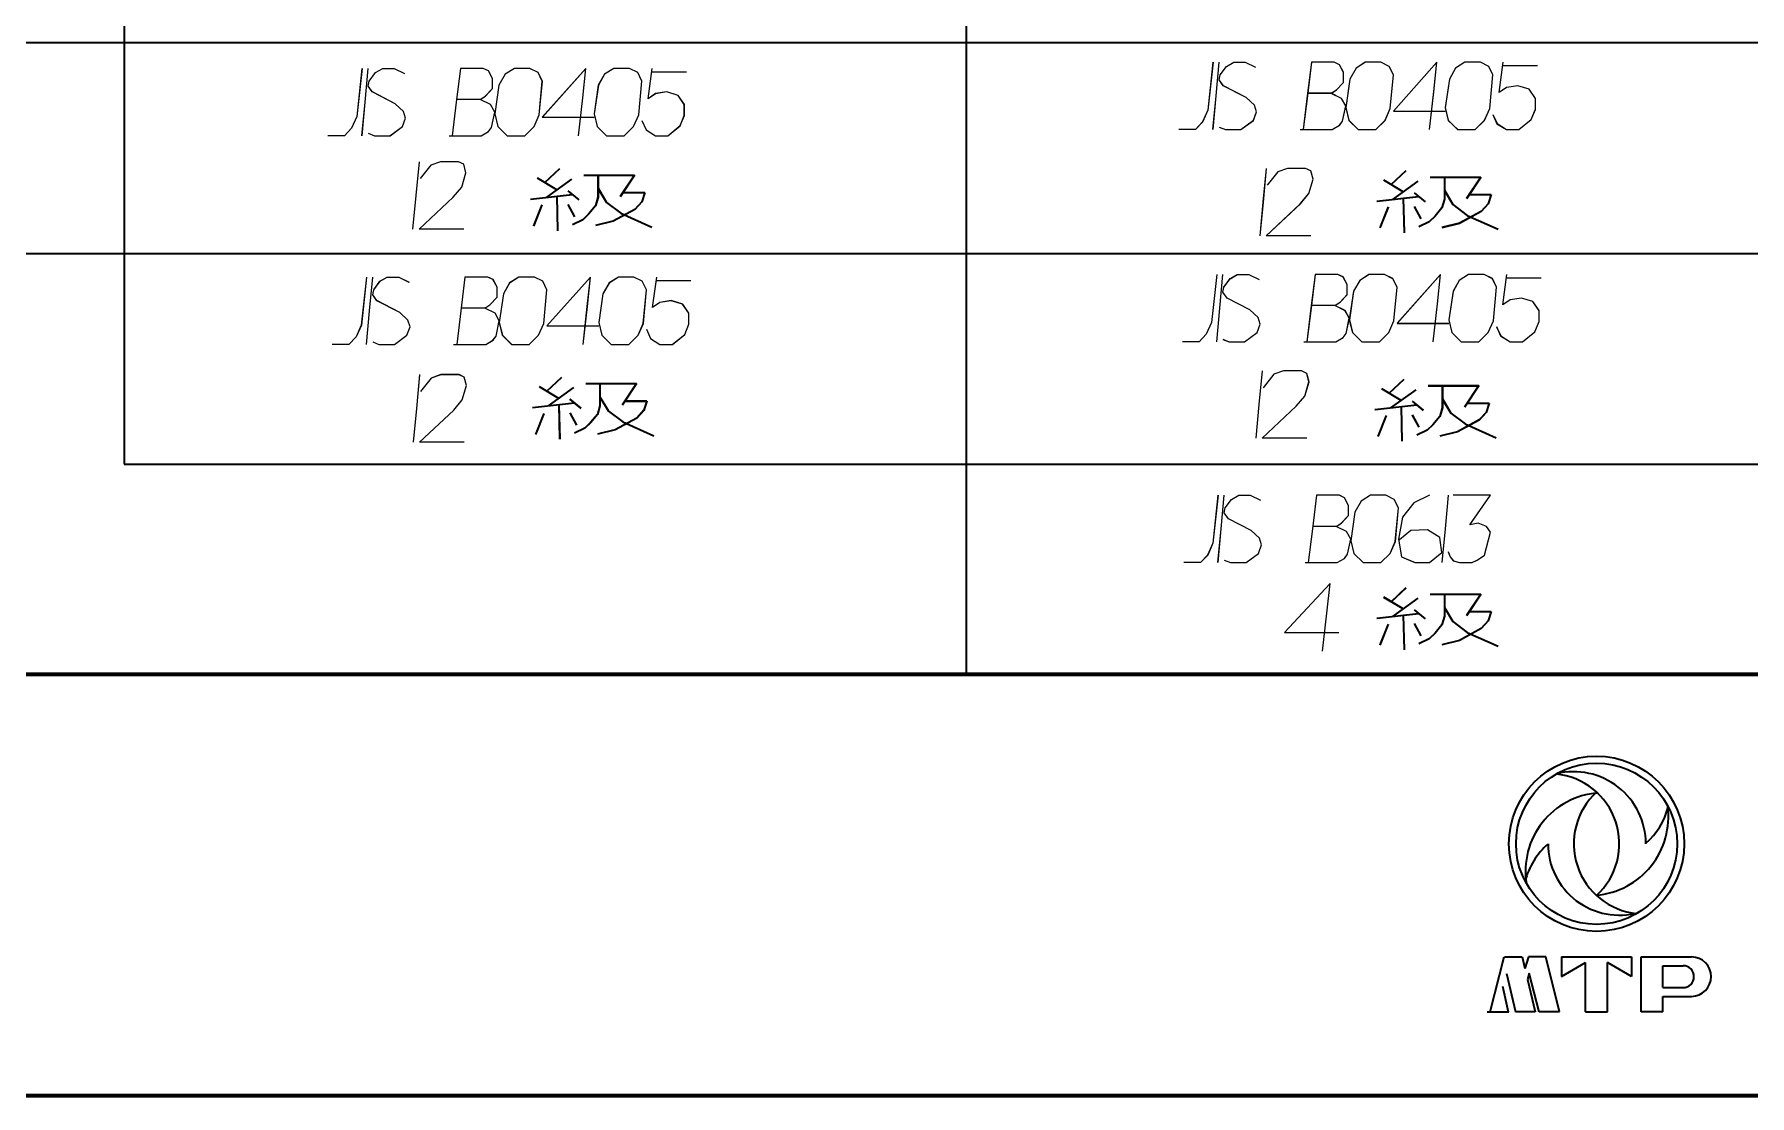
# Model space of a CAD drawing. Header units: millimetres. Extents: x 1333 to 104182, y -62616 to -5704.
# Drawn here: x 43384.73 to 43425.47, y -62590.83 to -62565.62 of the extents above; entities that cross this region are included whole.
import ezdxf

# ---------------------------------------------------------------- set-up
doc = ezdxf.new("R2010")
doc.units = ezdxf.units.MM
doc.header["$LTSCALE"] = 0.5
doc.layers.add('08', color=1, linetype='Continuous')
doc.layers.add('11', color=3, linetype='Continuous')

# ---------------------------------------------------------------- blocks, each defined once
blk = doc.blocks.new('A$C32A078D3')
at = {"color": 1, "lineweight": 35, "ltscale": 0.033501}
for p, q in [((-157.555, 1.995), (-157.229, 3.294)), ((-155.911, 1.995), (-156.237, 3.294))]:
    blk.add_line(p, q, dxfattribs=at)
at = {"color": 1, "lineweight": 35, "ltscale": 0.010399}
blk.add_line((-157.215, 3.294), (-156.799, 3.294), dxfattribs=at)
at = {"color": 1, "lineweight": 35, "ltscale": 0.007084}
blk.add_line((-156.799, 3.294), (-156.733, 3.019), dxfattribs=at)
at = {"color": 1, "lineweight": 35, "ltscale": 0.007197}
blk.add_line((-156.65, 3.294), (-156.733, 3.019), dxfattribs=at)
at = {"color": 1, "lineweight": 35, "ltscale": 0.010326}
blk.add_line((-156.237, 3.294), (-156.65, 3.294), dxfattribs=at)
at = {"color": 1, "lineweight": 35, "ltscale": 0.041595}
blk.add_line((-155.863, 3.294), (-154.199, 3.294), dxfattribs=at)
at = {"color": 1, "lineweight": 35, "ltscale": 0.011698}
for p, q in [((-155.863, 3.294), (-155.863, 2.827)), ((-154.199, 3.294), (-154.199, 2.827))]:
    blk.add_line(p, q, dxfattribs=at)
at = {"color": 1, "lineweight": 35, "ltscale": 0.029897}
blk.add_line((-153.974, 3.294), (-152.778, 3.294), dxfattribs=at)
at = {"color": 1, "lineweight": 35, "ltscale": 0.032496}
blk.add_line((-153.974, 1.995), (-153.974, 3.294), dxfattribs=at)
at = {"color": 1, "lineweight": 35, "ltscale": 0.02333}
blk.add_line((-157.173, 2.902), (-156.955, 1.995), dxfattribs=at)
at = {"color": 1, "lineweight": 35, "ltscale": 0.003944}
blk.add_line((-156.629, 2.913), (-156.671, 2.761), dxfattribs=at)
at = {"color": 1, "lineweight": 35, "ltscale": 0.023684}
blk.add_line((-156.396, 1.995), (-156.629, 2.913), dxfattribs=at)
at = {"color": 1, "lineweight": 35, "ltscale": 0.016609}
for p, q in [((-155.863, 2.827), (-155.291, 3.165)), ((-154.199, 2.827), (-154.771, 3.165))]:
    blk.add_line(p, q, dxfattribs=at)
at = {"color": 1, "lineweight": 35, "ltscale": 0.029246}
for p, q in [((-155.291, 1.995), (-155.291, 3.165)), ((-154.771, 1.995), (-154.771, 3.165))]:
    blk.add_line(p, q, dxfattribs=at)
at = {"color": 1, "lineweight": 35, "ltscale": 0.011917}
for p, q in [((-153.454, 3.087), (-152.977, 3.087)), ((-153.454, 2.567), (-152.977, 2.567))]:
    blk.add_line(p, q, dxfattribs=at)
at = {"color": 1, "lineweight": 35, "ltscale": 0.012998}
blk.add_line((-153.454, 2.567), (-153.454, 3.087), dxfattribs=at)
at = {"color": 1, "lineweight": 35, "ltscale": 0.015572}
blk.add_line((-157.268, 2.602), (-157.128, 1.995), dxfattribs=at)
at = {"color": 1, "lineweight": 35, "ltscale": 0.019706}
blk.add_line((-156.671, 2.761), (-156.487, 1.995), dxfattribs=at)
at = {"color": 1, "lineweight": 35, "ltscale": 0.016898}
blk.add_line((-153.454, 2.359), (-152.778, 2.359), dxfattribs=at)
at = {"color": 1, "lineweight": 35, "ltscale": 0.009099}
blk.add_line((-153.454, 1.995), (-153.454, 2.359), dxfattribs=at)
at = {"color": 1, "lineweight": 35, "ltscale": 0.012999}
for p, q in [((-157.631, 1.995), (-157.111, 1.995)), ((-153.454, 1.995), (-153.974, 1.995))]:
    blk.add_line(p, q, dxfattribs=at)
at = {"color": 1, "lineweight": 35, "ltscale": 0.011699}
blk.add_line((-156.487, 1.995), (-156.955, 1.995), dxfattribs=at)
at = {"color": 1, "lineweight": 35, "ltscale": 0.012134}
blk.add_line((-155.911, 1.995), (-156.396, 1.995), dxfattribs=at)
at = {"color": 1, "lineweight": 35, "ltscale": 0.012997}
blk.add_line((-155.291, 1.995), (-154.771, 1.995), dxfattribs=at)
at = {"color": 1, "lineweight": 35}
for radius in [2.08, 1.913]:
    blk.add_circle((-155.031, 5.982), radius, dxfattribs=at)
for centre, radius, start, end in [((-156.154, 5.982), 1.664, 312.4542, 84.3408), ((-155.572, 5.982), 1.711, 0, 103.7818), ((-154.865, 5.338), 1.854, 94.3618, 189.3685), ((-153.908, 5.982), 1.664, 132.4542, 264.3408), ((-155.198, 6.627), 1.874, 274.9268, 7.678), ((-155.031, 7.313), 1.763, 311.5828, 344.9375), ((-155.031, 4.651), 1.755, 131.0518, 165.2314), ((-154.491, 5.982), 1.693, 180, 285.8775), ((-152.778, 2.827), 0.468, 270, 90), ((-152.977, 2.827), 0.26, 270, 90)]:
    blk.add_arc(centre, radius, start, end, dxfattribs=at)
blk = doc.blocks.new('999')
at = {"color": 7, "lineweight": 35}
for p, q in [((75354.98, -11823.12), (75354.98, -11883.12)), ((75414.98, -11823.12), (75414.98, -11898.12)), ((75474.98, -11868.12), (75294.98, -11868.12)), ((75294.98, -11883.12), (75354.98, -11883.12)), ((75354.98, -11883.12), (75474.98, -11883.12)), ((75354.98, -11898.12), (75414.98, -11898.12)), ((75414.98, -11898.12), (75474.98, -11898.12)), ((75894.98, -11913.12), (75114.98, -11913.12))]:
    blk.add_line(p, q, dxfattribs=at)
at = {"color": 7, "lineweight": 35, "ltscale": 0.012234}
for p, q in [((75386, -11877.09), (75384.93, -11878.09)), ((75386.14, -11891.95), (75385.07, -11892.95)), ((75446.16, -11892.09), (75445.09, -11893.09))]:
    blk.add_line(p, q, dxfattribs=at)
at = {"color": 7, "lineweight": 35, "ltscale": 0.013339}
blk.add_line((75384.41, -11877.73), (75385.78, -11878.56), dxfattribs=at)
at = {"color": 7, "lineweight": 35, "ltscale": 0.018506}
blk.add_line((75386.85, -11877.82), (75385.05, -11879.12), dxfattribs=at)
at = {"color": 7, "lineweight": 35, "ltscale": 0.030115}
for p, q in [((75387.72, -11877.53), (75391.34, -11877.53)), ((75448.03, -11877.68), (75451.64, -11877.68)), ((75387.87, -11892.39), (75391.48, -11892.39)), ((75447.89, -11892.53), (75451.5, -11892.53)), ((75448.03, -11907.39), (75451.64, -11907.39))]:
    blk.add_line(p, q, dxfattribs=at)
at = {"color": 7, "lineweight": 35, "ltscale": 0.013083}
for p, q in [((75388.74, -11877.53), (75388.74, -11879.1)), ((75449.04, -11877.68), (75449.04, -11879.25)), ((75388.88, -11892.39), (75388.88, -11893.96)), ((75448.9, -11892.53), (75448.9, -11894.1)), ((75449.04, -11907.39), (75449.04, -11908.96))]:
    blk.add_line(p, q, dxfattribs=at)
at = {"color": 7, "lineweight": 35, "ltscale": 0.015355}
blk.add_line((75391.34, -11877.53), (75390.32, -11879.07), dxfattribs=at)
at = {"color": 7, "lineweight": 35, "ltscale": 0.013328}
blk.add_line((75444.71, -11877.88), (75446.08, -11878.7), dxfattribs=at)
at = {"color": 7, "lineweight": 35, "ltscale": 0.012225}
for p, q in [((75446.3, -11877.23), (75445.23, -11878.23)), ((75446.3, -11906.95), (75445.23, -11907.95))]:
    blk.add_line(p, q, dxfattribs=at)
at = {"color": 7, "lineweight": 35, "ltscale": 0.018496}
blk.add_line((75447.15, -11877.96), (75445.35, -11879.26), dxfattribs=at)
at = {"color": 7, "lineweight": 35, "ltscale": 0.015362}
for p, q in [((75451.64, -11877.68), (75450.62, -11879.21)), ((75451.64, -11907.39), (75450.62, -11908.92))]:
    blk.add_line(p, q, dxfattribs=at)
at = {"color": 7, "lineweight": 35, "ltscale": 0.024936}
blk.add_line((75383.94, -11879.24), (75386.91, -11878.91), dxfattribs=at)
at = {"color": 7, "lineweight": 35, "ltscale": 0.020496}
for p, q in [((75385.8, -11879.03), (75385.86, -11881.49)), ((75385.94, -11893.89), (75386.01, -11896.35)), ((75445.96, -11894.03), (75446.02, -11896.49))]:
    blk.add_line(p, q, dxfattribs=at)
at = {"color": 7, "lineweight": 35, "ltscale": 0.008484}
for p, q in [((75386.58, -11878.65), (75387.37, -11879.29)), ((75446.88, -11878.79), (75447.67, -11879.43)), ((75386.72, -11893.5), (75387.51, -11894.15))]:
    blk.add_line(p, q, dxfattribs=at)
at = {"color": 7, "lineweight": 35, "ltscale": 0.00829}
blk.add_line((75386.59, -11879.62), (75387.06, -11880.5), dxfattribs=at)
at = {"color": 7, "lineweight": 35, "ltscale": 0.005376}
for p, q in [((75388.74, -11879.1), (75388.55, -11879.72)), ((75449.04, -11879.25), (75448.86, -11879.87)), ((75449.04, -11908.96), (75448.86, -11909.58))]:
    blk.add_line(p, q, dxfattribs=at)
at = {"color": 7, "lineweight": 35, "ltscale": 0.009831}
blk.add_line((75388.74, -11878.47), (75389.34, -11879.49), dxfattribs=at)
at = {"color": 7, "lineweight": 35, "ltscale": 0.010659}
for p, q in [((75389.34, -11879.49), (75390.36, -11880.25)), ((75449.65, -11879.63), (75450.67, -11880.4)), ((75389.49, -11894.34), (75390.51, -11895.11)), ((75449.5, -11894.49), (75450.53, -11895.25))]:
    blk.add_line(p, q, dxfattribs=at)
at = {"color": 7, "lineweight": 35, "ltscale": 0.013049}
for p, q in [((75390.51, -11878.77), (75392.08, -11878.77)), ((75450.82, -11878.91), (75452.38, -11878.91)), ((75390.66, -11893.63), (75392.22, -11893.63)), ((75450.67, -11893.77), (75452.24, -11893.77)), ((75450.82, -11908.63), (75452.38, -11908.63))]:
    blk.add_line(p, q, dxfattribs=at)
at = {"color": 7, "lineweight": 35, "ltscale": 0.006121}
for p, q in [((75391.86, -11879.44), (75391.36, -11879.98)), ((75452.16, -11879.58), (75451.67, -11880.13)), ((75452.16, -11909.3), (75451.67, -11909.84))]:
    blk.add_line(p, q, dxfattribs=at)
at = {"color": 7, "lineweight": 35, "ltscale": 0.005859}
blk.add_line((75392.08, -11878.77), (75391.86, -11879.44), dxfattribs=at)
at = {"color": 7, "lineweight": 35, "ltscale": 0.024924}
for p, q in [((75444.24, -11879.38), (75447.21, -11879.05)), ((75384.08, -11894.1), (75387.06, -11893.76)), ((75444.1, -11894.24), (75447.07, -11893.91)), ((75444.24, -11909.1), (75447.21, -11908.76))]:
    blk.add_line(p, q, dxfattribs=at)
at = {"color": 7, "lineweight": 35, "ltscale": 0.020497}
for p, q in [((75446.1, -11879.17), (75446.17, -11881.63)), ((75446.1, -11908.89), (75446.17, -11911.35))]:
    blk.add_line(p, q, dxfattribs=at)
at = {"color": 7, "lineweight": 35, "ltscale": 0.009837}
for p, q in [((75449.04, -11878.62), (75449.65, -11879.63)), ((75388.88, -11893.33), (75389.49, -11894.34)), ((75448.9, -11893.47), (75449.5, -11894.49)), ((75449.04, -11908.33), (75449.65, -11909.34))]:
    blk.add_line(p, q, dxfattribs=at)
at = {"color": 7, "lineweight": 35, "ltscale": 0.005858}
for p, q in [((75452.38, -11878.91), (75452.16, -11879.58)), ((75452.38, -11908.63), (75452.16, -11909.3))]:
    blk.add_line(p, q, dxfattribs=at)
at = {"color": 7, "lineweight": 35, "ltscale": 0.013404}
for p, q in [((75384.73, -11879.66), (75384.14, -11881.16)), ((75445.03, -11879.8), (75444.44, -11881.3))]:
    blk.add_line(p, q, dxfattribs=at)
at = {"color": 7, "lineweight": 35, "ltscale": 0.00685}
for p, q in [((75387.66, -11880.71), (75386.92, -11881.07)), ((75447.97, -11880.85), (75447.23, -11881.21)), ((75447.97, -11910.57), (75447.23, -11910.93))]:
    blk.add_line(p, q, dxfattribs=at)
at = {"color": 7, "lineweight": 35, "ltscale": 0.004731}
for p, q in [((75388.07, -11880.31), (75387.66, -11880.71)), ((75448.38, -11880.46), (75447.97, -11880.85)), ((75448.38, -11910.17), (75447.97, -11910.57))]:
    blk.add_line(p, q, dxfattribs=at)
at = {"color": 7, "lineweight": 35, "ltscale": 0.00637}
for p, q in [((75388.55, -11879.72), (75388.07, -11880.31)), ((75448.71, -11894.72), (75448.23, -11895.32))]:
    blk.add_line(p, q, dxfattribs=at)
at = {"color": 7, "lineweight": 35, "ltscale": 0.010798}
for p, q in [((75389.82, -11880.82), (75388.56, -11881.13)), ((75449.98, -11895.82), (75448.72, -11896.13))]:
    blk.add_line(p, q, dxfattribs=at)
at = {"color": 7, "lineweight": 35, "ltscale": 0.014629}
blk.add_line((75391.36, -11879.98), (75389.82, -11880.82), dxfattribs=at)
at = {"color": 7, "lineweight": 35, "ltscale": 0.020157}
for p, q in [((75390.36, -11880.25), (75392.57, -11881.24)), ((75450.67, -11880.4), (75452.88, -11881.39)), ((75390.51, -11895.11), (75392.72, -11896.1)), ((75450.53, -11895.25), (75452.73, -11896.24))]:
    blk.add_line(p, q, dxfattribs=at)
at = {"color": 7, "lineweight": 35, "ltscale": 0.008293}
for p, q in [((75446.89, -11879.77), (75447.36, -11880.64)), ((75386.73, -11894.48), (75387.2, -11895.36)), ((75446.75, -11894.62), (75447.22, -11895.5)), ((75446.89, -11909.48), (75447.36, -11910.36))]:
    blk.add_line(p, q, dxfattribs=at)
at = {"color": 7, "lineweight": 35, "ltscale": 0.006362}
for p, q in [((75448.86, -11879.87), (75448.38, -11880.46)), ((75448.86, -11909.58), (75448.38, -11910.17))]:
    blk.add_line(p, q, dxfattribs=at)
at = {"color": 7, "lineweight": 35, "ltscale": 0.01464}
for p, q in [((75451.67, -11880.13), (75450.13, -11880.97)), ((75391.51, -11894.84), (75389.97, -11895.68))]:
    blk.add_line(p, q, dxfattribs=at)
at = {"color": 7, "lineweight": 35, "ltscale": 0.010786}
for p, q in [((75450.13, -11880.97), (75448.87, -11881.28)), ((75450.13, -11910.68), (75448.87, -11910.99))]:
    blk.add_line(p, q, dxfattribs=at)
at = {"color": 7, "lineweight": 35, "ltscale": 0.125}
for p, q in [((75354.98, -11883.12), (75354.98, -11898.12)), ((75414.98, -11898.12), (75414.98, -11913.12))]:
    blk.add_line(p, q, dxfattribs=at)
at = {"color": 7, "lineweight": 35, "ltscale": 0.013327}
for p, q in [((75384.55, -11892.59), (75385.92, -11893.42)), ((75444.57, -11892.73), (75445.94, -11893.56)), ((75444.71, -11907.59), (75446.08, -11908.42))]:
    blk.add_line(p, q, dxfattribs=at)
at = {"color": 7, "lineweight": 35, "ltscale": 0.018504}
blk.add_line((75386.99, -11892.67), (75385.19, -11893.97), dxfattribs=at)
at = {"color": 7, "lineweight": 35, "ltscale": 0.01536}
for p, q in [((75391.48, -11892.39), (75390.46, -11893.92)), ((75451.5, -11892.53), (75450.48, -11894.07))]:
    blk.add_line(p, q, dxfattribs=at)
at = {"color": 7, "lineweight": 35, "ltscale": 0.018495}
for p, q in [((75447.01, -11892.82), (75445.21, -11894.12)), ((75447.15, -11907.68), (75445.35, -11908.97))]:
    blk.add_line(p, q, dxfattribs=at)
at = {"color": 7, "lineweight": 35, "ltscale": 0.005373}
for p, q in [((75388.88, -11893.96), (75388.7, -11894.58)), ((75448.9, -11894.1), (75448.71, -11894.72))]:
    blk.add_line(p, q, dxfattribs=at)
at = {"color": 7, "lineweight": 35, "ltscale": 0.006112}
for p, q in [((75392, -11894.29), (75391.51, -11894.84)), ((75452.02, -11894.44), (75451.52, -11894.98))]:
    blk.add_line(p, q, dxfattribs=at)
at = {"color": 7, "lineweight": 35, "ltscale": 0.005862}
for p, q in [((75392.22, -11893.63), (75392, -11894.29)), ((75452.24, -11893.77), (75452.02, -11894.44))]:
    blk.add_line(p, q, dxfattribs=at)
at = {"color": 7, "lineweight": 35, "ltscale": 0.008474}
blk.add_line((75446.74, -11893.65), (75447.53, -11894.29), dxfattribs=at)
at = {"color": 7, "lineweight": 35, "ltscale": 0.013408}
blk.add_line((75384.87, -11894.52), (75384.28, -11896.01), dxfattribs=at)
at = {"color": 7, "lineweight": 35, "ltscale": 0.004722}
blk.add_line((75388.21, -11895.17), (75387.81, -11895.57), dxfattribs=at)
at = {"color": 7, "lineweight": 35, "ltscale": 0.006372}
blk.add_line((75388.7, -11894.58), (75388.21, -11895.17), dxfattribs=at)
at = {"color": 7, "lineweight": 35, "ltscale": 0.013411}
blk.add_line((75444.89, -11894.66), (75444.3, -11896.16), dxfattribs=at)
at = {"color": 7, "lineweight": 35, "ltscale": 0.004724}
blk.add_line((75448.23, -11895.32), (75447.82, -11895.71), dxfattribs=at)
at = {"color": 7, "lineweight": 35, "ltscale": 0.014638}
for p, q in [((75451.52, -11894.98), (75449.98, -11895.82)), ((75451.67, -11909.84), (75450.13, -11910.68))]:
    blk.add_line(p, q, dxfattribs=at)
at = {"color": 7, "lineweight": 35, "ltscale": 0.006861}
blk.add_line((75387.81, -11895.57), (75387.07, -11895.93), dxfattribs=at)
at = {"color": 7, "lineweight": 35, "ltscale": 0.010797}
blk.add_line((75389.97, -11895.68), (75388.71, -11895.99), dxfattribs=at)
at = {"color": 7, "lineweight": 35, "ltscale": 0.00686}
blk.add_line((75447.82, -11895.71), (75447.08, -11896.07), dxfattribs=at)
at = {"color": 7, "lineweight": 35, "ltscale": 0.008486}
blk.add_line((75446.88, -11908.5), (75447.67, -11909.15), dxfattribs=at)
at = {"color": 7, "lineweight": 35, "ltscale": 0.013406}
blk.add_line((75445.03, -11909.52), (75444.44, -11911.01), dxfattribs=at)
at = {"color": 7, "lineweight": 35, "ltscale": 0.010657}
blk.add_line((75449.65, -11909.34), (75450.67, -11910.11), dxfattribs=at)
at = {"color": 7, "lineweight": 35, "ltscale": 0.020158}
blk.add_line((75450.67, -11910.11), (75452.88, -11911.1), dxfattribs=at)
at = {"color": 7, "lineweight": 70}
for p, q in [((75894.98, -11913.12), (73476.98, -11913.12)), ((75924.98, -11943.12), (73401.98, -11943.12))]:
    blk.add_line(p, q, dxfattribs=at)
at = {"color": 7, "lineweight": 13}
for points in [[(75432.56, -11869.49), (75432.19, -11872.91), (75431.82, -11873.75), (75431.3, -11874.29), (75430.12, -11874.29)], [(75432.56, -11874.29), (75432.78, -11871.89), (75433, -11869.49)], [(75433, -11874.11), (75433.44, -11874.29), (75434.55, -11874.29), (75435.44, -11873.63), (75435.66, -11873.03), (75435.51, -11872.55), (75434.92, -11872.01), (75433.29, -11871.17), (75433, -11870.75), (75433.07, -11870.39), (75433.52, -11869.79), (75434.03, -11869.49), (75434.85, -11869.49), (75435.58, -11869.85)], [(75438.76, -11874.29), (75441.05, -11874.29), (75441.57, -11873.99), (75441.79, -11873.69), (75442.01, -11872.61), (75441.71, -11872.07), (75440.98, -11871.71), (75441.34, -11871.47), (75441.86, -11870.93), (75441.86, -11870.21), (75441.57, -11869.67), (75441.2, -11869.49), (75439.57, -11869.49), (75439.28, -11871.89), (75438.98, -11874.29)], [(75447.99, -11874.29), (75448.29, -11871.59), (75448.51, -11869.49), (75445.41, -11872.97), (75449.1, -11872.97)], [(75452.5, -11873.21), (75452.79, -11873.87), (75453.46, -11874.29), (75454.34, -11874.29), (75455.23, -11873.57), (75455.53, -11872.85), (75455.53, -11872.07), (75455.08, -11871.41), (75454.27, -11871.17), (75453.46, -11871.29), (75452.94, -11871.65), (75453.24, -11869.49)], [(75453.24, -11869.73), (75455.67, -11869.73)], [(75371.92, -11869.93), (75371.55, -11873.35), (75371.18, -11874.19), (75370.67, -11874.73), (75369.49, -11874.73)], [(75371.92, -11874.73), (75372.14, -11872.33), (75372.37, -11869.93)], [(75372.37, -11874.55), (75372.81, -11874.73), (75373.92, -11874.73), (75374.8, -11874.07), (75375.03, -11873.47), (75374.88, -11872.99), (75374.29, -11872.45), (75372.66, -11871.61), (75372.37, -11871.19), (75372.44, -11870.83), (75372.88, -11870.23), (75373.4, -11869.93), (75374.21, -11869.93), (75374.95, -11870.29)], [(75378.13, -11874.73), (75380.42, -11874.73), (75380.93, -11874.43), (75381.16, -11874.13), (75381.38, -11873.05), (75381.08, -11872.51), (75380.34, -11872.15), (75380.71, -11871.91), (75381.23, -11871.37), (75381.23, -11870.65), (75380.93, -11870.11), (75380.56, -11869.93), (75378.94, -11869.93), (75378.64, -11872.33), (75378.35, -11874.73)], [(75387.36, -11874.73), (75387.66, -11872.03), (75387.88, -11869.93), (75384.77, -11873.41), (75388.47, -11873.41)], [(75391.87, -11873.65), (75392.16, -11874.31), (75392.83, -11874.73), (75393.71, -11874.73), (75394.6, -11874.01), (75394.89, -11873.29), (75394.89, -11872.51), (75394.45, -11871.85), (75393.64, -11871.61), (75392.83, -11871.73), (75392.31, -11872.09), (75392.6, -11869.93)], [(75392.6, -11870.17), (75395.04, -11870.17)], [(75380.34, -11872.15), (75378.64, -11872.15)], [(75440.98, -11871.71), (75439.28, -11871.71)], [(75375.99, -11876.58), (75375.76, -11878.98), (75375.53, -11881.38)], [(75379.18, -11881.38), (75375.99, -11881.38), (75378.42, -11879.1), (75379.03, -11878.38), (75379.33, -11877.36), (75379.18, -11876.76), (75378.8, -11876.58), (75377.51, -11876.58), (75376.82, -11876.82), (75376.07, -11877.78)], [(75436.35, -11877.05), (75436.12, -11879.45), (75435.89, -11881.85)], [(75439.53, -11881.85), (75436.35, -11881.85), (75438.78, -11879.57), (75439.38, -11878.85), (75439.69, -11877.83), (75439.53, -11877.23), (75439.15, -11877.05), (75437.86, -11877.05), (75437.18, -11877.29), (75436.42, -11878.25)], [(75372.25, -11884.8), (75371.88, -11888.22), (75371.51, -11889.06), (75370.99, -11889.6), (75369.81, -11889.6)], [(75372.25, -11889.6), (75372.47, -11887.2), (75372.69, -11884.8)], [(75372.69, -11889.42), (75373.13, -11889.6), (75374.24, -11889.6), (75375.13, -11888.94), (75375.35, -11888.34), (75375.2, -11887.86), (75374.61, -11887.32), (75372.98, -11886.48), (75372.69, -11886.06), (75372.76, -11885.7), (75373.21, -11885.1), (75373.72, -11884.8), (75374.54, -11884.8), (75375.27, -11885.16)], [(75378.45, -11889.6), (75380.74, -11889.6), (75381.26, -11889.3), (75381.48, -11889), (75381.7, -11887.92), (75381.41, -11887.38), (75380.67, -11887.02), (75381.04, -11886.78), (75381.55, -11886.24), (75381.55, -11885.52), (75381.26, -11884.98), (75380.89, -11884.8), (75379.26, -11884.8), (75378.97, -11887.2), (75378.67, -11889.6)], [(75387.68, -11889.6), (75387.98, -11886.9), (75388.2, -11884.8), (75385.1, -11888.28), (75388.79, -11888.28)], [(75392.19, -11888.52), (75392.48, -11889.18), (75393.15, -11889.6), (75394.04, -11889.6), (75394.92, -11888.88), (75395.22, -11888.16), (75395.22, -11887.38), (75394.77, -11886.72), (75393.96, -11886.48), (75393.15, -11886.6), (75392.63, -11886.96), (75392.93, -11884.8)], [(75392.93, -11885.04), (75395.36, -11885.04)], [(75432.82, -11884.61), (75432.45, -11888.03), (75432.08, -11888.87), (75431.56, -11889.41), (75430.38, -11889.41)], [(75432.82, -11889.41), (75433.04, -11887.01), (75433.26, -11884.61)], [(75433.26, -11889.23), (75433.7, -11889.41), (75434.81, -11889.41), (75435.7, -11888.75), (75435.92, -11888.15), (75435.77, -11887.67), (75435.18, -11887.13), (75433.56, -11886.29), (75433.26, -11885.87), (75433.33, -11885.51), (75433.78, -11884.91), (75434.29, -11884.61), (75435.11, -11884.61), (75435.85, -11884.97)], [(75439.02, -11889.41), (75441.31, -11889.41), (75441.83, -11889.11), (75442.05, -11888.81), (75442.27, -11887.73), (75441.98, -11887.19), (75441.24, -11886.83), (75441.61, -11886.59), (75442.12, -11886.05), (75442.12, -11885.33), (75441.83, -11884.79), (75441.46, -11884.61), (75439.83, -11884.61), (75439.54, -11887.01), (75439.24, -11889.41)], [(75448.25, -11889.41), (75448.55, -11886.71), (75448.77, -11884.61), (75445.67, -11888.09), (75449.36, -11888.09)], [(75452.76, -11888.33), (75453.05, -11888.99), (75453.72, -11889.41), (75454.61, -11889.41), (75455.49, -11888.69), (75455.79, -11887.97), (75455.79, -11887.19), (75455.34, -11886.53), (75454.53, -11886.29), (75453.72, -11886.41), (75453.2, -11886.77), (75453.5, -11884.61)], [(75453.5, -11884.85), (75455.93, -11884.85)], [(75441.24, -11886.83), (75439.54, -11886.83)], [(75380.67, -11887.02), (75378.97, -11887.02)], [(75376.03, -11891.75), (75375.8, -11894.15), (75375.57, -11896.55)], [(75379.21, -11896.55), (75376.03, -11896.55), (75378.46, -11894.27), (75379.06, -11893.55), (75379.37, -11892.53), (75379.21, -11891.93), (75378.84, -11891.75), (75377.54, -11891.75), (75376.86, -11891.99), (75376.1, -11892.95)], [(75436.06, -11891.48), (75435.83, -11893.88), (75435.6, -11896.28)], [(75439.24, -11896.28), (75436.06, -11896.28), (75438.48, -11894), (75439.09, -11893.28), (75439.4, -11892.26), (75439.24, -11891.66), (75438.86, -11891.48), (75437.57, -11891.48), (75436.89, -11891.72), (75436.13, -11892.68)], [(75432.91, -11900.34), (75432.55, -11903.76), (75432.18, -11904.6), (75431.66, -11905.14), (75430.48, -11905.14)], [(75432.91, -11905.14), (75433.14, -11902.74), (75433.36, -11900.34)], [(75433.36, -11904.96), (75433.8, -11905.14), (75434.91, -11905.14), (75435.8, -11904.48), (75436.02, -11903.88), (75435.87, -11903.4), (75435.28, -11902.86), (75433.65, -11902.02), (75433.36, -11901.6), (75433.43, -11901.24), (75433.88, -11900.64), (75434.39, -11900.34), (75435.2, -11900.34), (75435.94, -11900.7)], [(75439.12, -11905.14), (75441.41, -11905.14), (75441.93, -11904.84), (75442.15, -11904.54), (75442.37, -11903.46), (75442.07, -11902.92), (75441.34, -11902.56), (75441.7, -11902.32), (75442.22, -11901.78), (75442.22, -11901.06), (75441.93, -11900.52), (75441.56, -11900.34), (75439.93, -11900.34), (75439.64, -11902.74), (75439.34, -11905.14)], [(75447.98, -11900.34), (75446.87, -11900.88), (75446.06, -11901.9), (75445.77, -11903.46), (75445.99, -11904.72), (75446.95, -11905.14), (75447.98, -11905.14), (75448.87, -11904.42), (75448.72, -11903.34), (75447.83, -11902.8), (75446.65, -11902.86), (75445.84, -11903.52)], [(75449.31, -11900.34), (75449.09, -11902.74), (75448.87, -11905.14)], [(75449.31, -11904.36), (75449.46, -11904.72), (75449.68, -11905.02), (75450.12, -11905.14), (75451.01, -11905.14), (75451.38, -11904.96), (75451.9, -11904.6), (75452.34, -11902.98), (75452.04, -11902.56), (75451.45, -11902.32), (75450.86, -11902.44), (75452.34, -11900.34), (75449.68, -11900.34)], [(75441.34, -11902.56), (75439.64, -11902.56)], [(75440.36, -11911.44), (75440.67, -11908.74), (75440.91, -11906.64), (75437.66, -11910.12), (75441.52, -11910.12)]]:
    blk.add_lwpolyline(points, dxfattribs=at)
for points in [[(75444.15, -11874.29), (75444.82, -11873.63), (75445.19, -11872.79), (75445.41, -11870.39), (75445.11, -11869.79), (75444.52, -11869.49), (75443.41, -11869.49), (75442.75, -11869.91), (75442.3, -11870.69), (75442.01, -11872.73), (75442.23, -11873.63), (75442.9, -11874.29)], [(75451.24, -11874.29), (75451.91, -11873.63), (75452.28, -11872.79), (75452.5, -11870.39), (75452.2, -11869.79), (75451.61, -11869.49), (75450.5, -11869.49), (75449.84, -11869.91), (75449.4, -11870.69), (75449.1, -11872.73), (75449.32, -11873.63), (75449.99, -11874.29)], [(75383.52, -11874.73), (75384.18, -11874.07), (75384.55, -11873.23), (75384.77, -11870.83), (75384.48, -11870.23), (75383.89, -11869.93), (75382.78, -11869.93), (75382.12, -11870.35), (75381.67, -11871.13), (75381.38, -11873.17), (75381.6, -11874.07), (75382.26, -11874.73)], [(75390.61, -11874.73), (75391.27, -11874.07), (75391.64, -11873.23), (75391.87, -11870.83), (75391.57, -11870.23), (75390.98, -11869.93), (75389.87, -11869.93), (75389.21, -11870.35), (75388.76, -11871.13), (75388.47, -11873.17), (75388.69, -11874.07), (75389.35, -11874.73)], [(75383.84, -11889.6), (75384.51, -11888.94), (75384.88, -11888.1), (75385.1, -11885.7), (75384.8, -11885.1), (75384.21, -11884.8), (75383.1, -11884.8), (75382.44, -11885.22), (75382, -11886), (75381.7, -11888.04), (75381.92, -11888.94), (75382.59, -11889.6)], [(75390.93, -11889.6), (75391.6, -11888.94), (75391.97, -11888.1), (75392.19, -11885.7), (75391.89, -11885.1), (75391.3, -11884.8), (75390.19, -11884.8), (75389.53, -11885.22), (75389.09, -11886), (75388.79, -11888.04), (75389.01, -11888.94), (75389.68, -11889.6)], [(75444.41, -11889.41), (75445.08, -11888.75), (75445.45, -11887.91), (75445.67, -11885.51), (75445.37, -11884.91), (75444.78, -11884.61), (75443.67, -11884.61), (75443.01, -11885.03), (75442.57, -11885.81), (75442.27, -11887.85), (75442.49, -11888.75), (75443.16, -11889.41)], [(75451.5, -11889.41), (75452.17, -11888.75), (75452.54, -11887.91), (75452.76, -11885.51), (75452.46, -11884.91), (75451.87, -11884.61), (75450.76, -11884.61), (75450.1, -11885.03), (75449.66, -11885.81), (75449.36, -11887.85), (75449.58, -11888.75), (75450.25, -11889.41)], [(75444.51, -11905.14), (75445.18, -11904.48), (75445.55, -11903.64), (75445.77, -11901.24), (75445.47, -11900.64), (75444.88, -11900.34), (75443.77, -11900.34), (75443.11, -11900.76), (75442.66, -11901.54), (75442.37, -11903.58), (75442.59, -11904.48), (75443.26, -11905.14)]]:
    blk.add_lwpolyline(points, close=True, dxfattribs=at)

msp = doc.modelspace()

# ---------------------------------------------------------------- linework, layer by layer
at = {"color": 7, "lineweight": 35}
for p, q in [((43386.862, -62550.825), (43386.862, -62570.825)), ((43406.862, -62550.825), (43406.862, -62575.825)), ((43426.862, -62565.825), (43366.862, -62565.825)), ((43366.862, -62570.825), (43386.862, -62570.825)), ((43386.862, -62570.825), (43426.862, -62570.825)), ((43386.862, -62575.825), (43406.862, -62575.825)), ((43406.862, -62575.825), (43426.862, -62575.825)), ((43566.862, -62580.825), (43306.862, -62580.825))]:
    msp.add_line(p, q, dxfattribs=at)
at = {"color": 7, "lineweight": 35, "ltscale": 0.012234}
for p, q in [((43397.203, -62568.815), (43396.845, -62569.149)), ((43397.251, -62573.767), (43396.893, -62574.101)), ((43417.256, -62573.815), (43416.898, -62574.149))]:
    msp.add_line(p, q, dxfattribs=at)
at = {"color": 7, "lineweight": 35, "ltscale": 0.030115}
for p, q in [((43397.778, -62568.963), (43398.982, -62568.963)), ((43417.879, -62569.011), (43419.084, -62569.011)), ((43397.826, -62573.915), (43399.031, -62573.915)), ((43417.832, -62573.963), (43419.036, -62573.963)), ((43417.879, -62578.916), (43419.084, -62578.916))]:
    msp.add_line(p, q, dxfattribs=at)
at = {"color": 7, "lineweight": 35, "ltscale": 0.013083}
for p, q in [((43398.115, -62568.963), (43398.115, -62569.486)), ((43418.216, -62569.011), (43418.216, -62569.534)), ((43398.163, -62573.915), (43398.163, -62574.439)), ((43418.168, -62573.963), (43418.168, -62574.487)), ((43418.216, -62578.916), (43418.216, -62579.439))]:
    msp.add_line(p, q, dxfattribs=at)
at = {"color": 7, "lineweight": 35, "ltscale": 0.015355}
msp.add_line((43398.982, -62568.963), (43398.642, -62569.474), dxfattribs=at)
at = {"color": 7, "lineweight": 35, "ltscale": 0.012225}
for p, q in [((43417.304, -62568.863), (43416.946, -62569.197)), ((43417.304, -62578.767), (43416.946, -62579.101))]:
    msp.add_line(p, q, dxfattribs=at)
at = {"color": 7, "lineweight": 35, "ltscale": 0.015362}
for p, q in [((43419.084, -62569.011), (43418.743, -62569.522)), ((43419.084, -62578.916), (43418.743, -62579.427))]:
    msp.add_line(p, q, dxfattribs=at)
at = {"color": 7, "lineweight": 35, "ltscale": 0.024936}
msp.add_line((43396.516, -62569.532), (43397.507, -62569.42), dxfattribs=at)
at = {"color": 7, "lineweight": 35, "ltscale": 0.013339}
msp.add_line((43396.672, -62569.029), (43397.128, -62569.305), dxfattribs=at)
at = {"color": 7, "lineweight": 35, "ltscale": 0.018506}
msp.add_line((43397.486, -62569.058), (43396.886, -62569.491), dxfattribs=at)
at = {"color": 7, "lineweight": 35, "ltscale": 0.008484}
for p, q in [((43397.396, -62569.334), (43397.659, -62569.548)), ((43417.497, -62569.382), (43417.76, -62569.596)), ((43397.444, -62574.286), (43397.707, -62574.5))]:
    msp.add_line(p, q, dxfattribs=at)
at = {"color": 7, "lineweight": 35, "ltscale": 0.009831}
msp.add_line((43398.115, -62569.276), (43398.316, -62569.614), dxfattribs=at)
at = {"color": 7, "lineweight": 35, "ltscale": 0.013049}
for p, q in [((43398.708, -62569.375), (43399.23, -62569.375)), ((43418.809, -62569.423), (43419.331, -62569.423)), ((43398.755, -62574.327), (43399.277, -62574.327)), ((43418.761, -62574.376), (43419.283, -62574.376)), ((43418.809, -62579.328), (43419.331, -62579.328))]:
    msp.add_line(p, q, dxfattribs=at)
at = {"color": 7, "lineweight": 35, "ltscale": 0.005859}
msp.add_line((43399.23, -62569.375), (43399.155, -62569.598), dxfattribs=at)
at = {"color": 7, "lineweight": 35, "ltscale": 0.013328}
msp.add_line((43416.773, -62569.077), (43417.23, -62569.353), dxfattribs=at)
at = {"color": 7, "lineweight": 35, "ltscale": 0.018496}
msp.add_line((43417.587, -62569.106), (43416.987, -62569.539), dxfattribs=at)
at = {"color": 7, "lineweight": 35, "ltscale": 0.009837}
for p, q in [((43418.216, -62569.324), (43418.418, -62569.662)), ((43398.163, -62574.228), (43398.365, -62574.566)), ((43418.168, -62574.277), (43418.37, -62574.614)), ((43418.216, -62579.229), (43418.418, -62579.567))]:
    msp.add_line(p, q, dxfattribs=at)
at = {"color": 7, "lineweight": 35, "ltscale": 0.005858}
for p, q in [((43419.331, -62569.423), (43419.257, -62569.646)), ((43419.331, -62579.328), (43419.257, -62579.55))]:
    msp.add_line(p, q, dxfattribs=at)
at = {"color": 7, "lineweight": 35, "ltscale": 0.013404}
for p, q in [((43396.779, -62569.672), (43396.582, -62570.17)), ((43416.88, -62569.72), (43416.683, -62570.218))]:
    msp.add_line(p, q, dxfattribs=at)
at = {"color": 7, "lineweight": 35, "ltscale": 0.020496}
for p, q in [((43397.136, -62569.462), (43397.157, -62570.282)), ((43397.184, -62574.414), (43397.205, -62575.234)), ((43417.189, -62574.462), (43417.21, -62575.282))]:
    msp.add_line(p, q, dxfattribs=at)
at = {"color": 7, "lineweight": 35, "ltscale": 0.00829}
msp.add_line((43397.4, -62569.659), (43397.556, -62569.952), dxfattribs=at)
at = {"color": 7, "lineweight": 35, "ltscale": 0.00637}
for p, q in [((43398.054, -62569.692), (43397.893, -62569.89)), ((43418.107, -62574.693), (43417.946, -62574.89))]:
    msp.add_line(p, q, dxfattribs=at)
at = {"color": 7, "lineweight": 35, "ltscale": 0.005376}
for p, q in [((43398.115, -62569.486), (43398.054, -62569.692)), ((43418.216, -62569.534), (43418.155, -62569.741)), ((43418.216, -62579.439), (43418.155, -62579.645))]:
    msp.add_line(p, q, dxfattribs=at)
at = {"color": 7, "lineweight": 35, "ltscale": 0.010659}
for p, q in [((43398.316, -62569.614), (43398.658, -62569.87)), ((43418.418, -62569.662), (43418.759, -62569.918)), ((43398.365, -62574.566), (43398.706, -62574.822)), ((43418.37, -62574.614), (43418.711, -62574.87))]:
    msp.add_line(p, q, dxfattribs=at)
at = {"color": 7, "lineweight": 35, "ltscale": 0.014629}
msp.add_line((43398.991, -62569.779), (43398.477, -62570.059), dxfattribs=at)
at = {"color": 7, "lineweight": 35, "ltscale": 0.006121}
for p, q in [((43399.155, -62569.598), (43398.991, -62569.779)), ((43419.257, -62569.646), (43419.092, -62569.827)), ((43419.257, -62579.55), (43419.092, -62579.732))]:
    msp.add_line(p, q, dxfattribs=at)
at = {"color": 7, "lineweight": 35, "ltscale": 0.024924}
for p, q in [((43416.617, -62569.58), (43417.608, -62569.469)), ((43396.564, -62574.484), (43397.555, -62574.373)), ((43416.569, -62574.532), (43417.56, -62574.421)), ((43416.617, -62579.484), (43417.608, -62579.373))]:
    msp.add_line(p, q, dxfattribs=at)
at = {"color": 7, "lineweight": 35, "ltscale": 0.020497}
for p, q in [((43417.237, -62569.51), (43417.259, -62570.33)), ((43417.237, -62579.415), (43417.259, -62580.234))]:
    msp.add_line(p, q, dxfattribs=at)
at = {"color": 7, "lineweight": 35, "ltscale": 0.008293}
for p, q in [((43417.501, -62569.707), (43417.657, -62570)), ((43397.448, -62574.612), (43397.604, -62574.904)), ((43417.453, -62574.66), (43417.609, -62574.952)), ((43417.501, -62579.612), (43417.657, -62579.905))]:
    msp.add_line(p, q, dxfattribs=at)
at = {"color": 7, "lineweight": 35, "ltscale": 0.006362}
for p, q in [((43418.155, -62569.741), (43417.995, -62569.938)), ((43418.155, -62579.645), (43417.995, -62579.843))]:
    msp.add_line(p, q, dxfattribs=at)
at = {"color": 7, "lineweight": 35, "ltscale": 0.01464}
for p, q in [((43419.092, -62569.827), (43418.578, -62570.107)), ((43399.039, -62574.731), (43398.525, -62575.011))]:
    msp.add_line(p, q, dxfattribs=at)
at = {"color": 7, "lineweight": 35, "ltscale": 0.00685}
for p, q in [((43397.757, -62570.022), (43397.511, -62570.142)), ((43417.859, -62570.07), (43417.612, -62570.19)), ((43417.859, -62579.975), (43417.612, -62580.094))]:
    msp.add_line(p, q, dxfattribs=at)
at = {"color": 7, "lineweight": 35, "ltscale": 0.004731}
for p, q in [((43397.893, -62569.89), (43397.757, -62570.022)), ((43417.995, -62569.938), (43417.859, -62570.07)), ((43417.995, -62579.843), (43417.859, -62579.975))]:
    msp.add_line(p, q, dxfattribs=at)
at = {"color": 7, "lineweight": 35, "ltscale": 0.010798}
for p, q in [((43398.477, -62570.059), (43398.058, -62570.162)), ((43418.53, -62575.059), (43418.111, -62575.162))]:
    msp.add_line(p, q, dxfattribs=at)
at = {"color": 7, "lineweight": 35, "ltscale": 0.020157}
for p, q in [((43398.658, -62569.87), (43399.394, -62570.199)), ((43418.759, -62569.918), (43419.495, -62570.247)), ((43398.706, -62574.822), (43399.442, -62575.151)), ((43418.711, -62574.87), (43419.447, -62575.2))]:
    msp.add_line(p, q, dxfattribs=at)
at = {"color": 7, "lineweight": 35, "ltscale": 0.010786}
for p, q in [((43418.578, -62570.107), (43418.159, -62570.21)), ((43418.578, -62580.012), (43418.159, -62580.115))]:
    msp.add_line(p, q, dxfattribs=at)
at = {"color": 7, "lineweight": 35, "ltscale": 0.125}
for p, q in [((43386.862, -62570.825), (43386.862, -62575.825)), ((43406.862, -62575.825), (43406.862, -62580.825))]:
    msp.add_line(p, q, dxfattribs=at)
at = {"color": 7, "lineweight": 35, "ltscale": 0.013327}
for p, q in [((43396.72, -62573.981), (43397.176, -62574.257)), ((43416.726, -62574.029), (43417.182, -62574.305)), ((43416.773, -62578.982), (43417.23, -62579.258))]:
    msp.add_line(p, q, dxfattribs=at)
at = {"color": 7, "lineweight": 35, "ltscale": 0.018504}
msp.add_line((43397.534, -62574.01), (43396.934, -62574.443), dxfattribs=at)
at = {"color": 7, "lineweight": 35, "ltscale": 0.01536}
for p, q in [((43399.031, -62573.915), (43398.689, -62574.426)), ((43419.036, -62573.963), (43418.695, -62574.474))]:
    msp.add_line(p, q, dxfattribs=at)
at = {"color": 7, "lineweight": 35, "ltscale": 0.018495}
for p, q in [((43417.54, -62574.058), (43416.939, -62574.491)), ((43417.587, -62579.01), (43416.987, -62579.443))]:
    msp.add_line(p, q, dxfattribs=at)
at = {"color": 7, "lineweight": 35, "ltscale": 0.013408}
msp.add_line((43396.827, -62574.624), (43396.629, -62575.123), dxfattribs=at)
at = {"color": 7, "lineweight": 35, "ltscale": 0.006372}
msp.add_line((43398.102, -62574.645), (43397.941, -62574.842), dxfattribs=at)
at = {"color": 7, "lineweight": 35, "ltscale": 0.005373}
for p, q in [((43398.163, -62574.439), (43398.102, -62574.645)), ((43418.168, -62574.487), (43418.107, -62574.693))]:
    msp.add_line(p, q, dxfattribs=at)
at = {"color": 7, "lineweight": 35, "ltscale": 0.006112}
for p, q in [((43399.203, -62574.55), (43399.039, -62574.731)), ((43419.209, -62574.598), (43419.044, -62574.779))]:
    msp.add_line(p, q, dxfattribs=at)
at = {"color": 7, "lineweight": 35, "ltscale": 0.005862}
for p, q in [((43399.277, -62574.327), (43399.203, -62574.55)), ((43419.283, -62574.376), (43419.209, -62574.598))]:
    msp.add_line(p, q, dxfattribs=at)
at = {"color": 7, "lineweight": 35, "ltscale": 0.013411}
msp.add_line((43416.833, -62574.672), (43416.635, -62575.171), dxfattribs=at)
at = {"color": 7, "lineweight": 35, "ltscale": 0.008474}
msp.add_line((43417.449, -62574.334), (43417.712, -62574.549), dxfattribs=at)
at = {"color": 7, "lineweight": 35, "ltscale": 0.006861}
msp.add_line((43397.806, -62574.974), (43397.559, -62575.094), dxfattribs=at)
at = {"color": 7, "lineweight": 35, "ltscale": 0.004722}
msp.add_line((43397.941, -62574.842), (43397.806, -62574.974), dxfattribs=at)
at = {"color": 7, "lineweight": 35, "ltscale": 0.010797}
msp.add_line((43398.525, -62575.011), (43398.105, -62575.114), dxfattribs=at)
at = {"color": 7, "lineweight": 35, "ltscale": 0.00686}
msp.add_line((43417.811, -62575.022), (43417.564, -62575.142), dxfattribs=at)
at = {"color": 7, "lineweight": 35, "ltscale": 0.004724}
msp.add_line((43417.946, -62574.89), (43417.811, -62575.022), dxfattribs=at)
at = {"color": 7, "lineweight": 35, "ltscale": 0.014638}
for p, q in [((43419.044, -62574.779), (43418.53, -62575.059)), ((43419.092, -62579.732), (43418.578, -62580.012))]:
    msp.add_line(p, q, dxfattribs=at)
at = {"color": 7, "lineweight": 35, "ltscale": 0.008486}
msp.add_line((43417.497, -62579.286), (43417.76, -62579.501), dxfattribs=at)
at = {"color": 7, "lineweight": 35, "ltscale": 0.010657}
msp.add_line((43418.418, -62579.567), (43418.759, -62579.822), dxfattribs=at)
at = {"color": 7, "lineweight": 35, "ltscale": 0.013406}
msp.add_line((43416.88, -62579.624), (43416.683, -62580.123), dxfattribs=at)
at = {"color": 7, "lineweight": 35, "ltscale": 0.020158}
msp.add_line((43418.759, -62579.822), (43419.495, -62580.152), dxfattribs=at)
at = {"color": 7, "lineweight": 70}
for p, q in [((43566.862, -62580.825), (42760.862, -62580.825)), ((43576.862, -62590.825), (42735.862, -62590.825))]:
    msp.add_line(p, q, dxfattribs=at)
at = {"color": 3}
msp.add_lwpolyline([(42735.862, -61996.825), (43576.862, -61996.825), (43576.862, -62590.825), (42735.862, -62590.825)], close=True, dxfattribs=at)
at = {"color": 7, "lineweight": 13}
for points in [[(43392.511, -62566.428), (43392.388, -62567.568), (43392.265, -62567.848), (43392.092, -62568.028), (43391.698, -62568.028)], [(43392.511, -62568.028), (43392.585, -62567.228), (43392.658, -62566.428)], [(43392.658, -62567.968), (43392.806, -62568.028), (43393.175, -62568.028), (43393.471, -62567.808), (43393.545, -62567.608), (43393.496, -62567.448), (43393.299, -62567.268), (43392.757, -62566.988), (43392.658, -62566.848), (43392.683, -62566.728), (43392.831, -62566.528), (43393.003, -62566.428), (43393.274, -62566.428), (43393.52, -62566.548)], [(43394.579, -62568.028), (43395.342, -62568.028), (43395.514, -62567.928), (43395.588, -62567.828), (43395.662, -62567.468), (43395.564, -62567.288), (43395.317, -62567.168), (43395.441, -62567.088), (43395.613, -62566.908), (43395.613, -62566.668), (43395.514, -62566.488), (43395.391, -62566.428), (43394.85, -62566.428), (43394.751, -62567.228), (43394.653, -62568.028)], [(43397.656, -62568.028), (43397.755, -62567.128), (43397.829, -62566.428), (43396.795, -62567.588), (43398.026, -62567.588)], [(43399.158, -62567.668), (43399.257, -62567.888), (43399.478, -62568.028), (43399.774, -62568.028), (43400.069, -62567.788), (43400.168, -62567.548), (43400.168, -62567.288), (43400.02, -62567.068), (43399.749, -62566.988), (43399.478, -62567.028), (43399.306, -62567.148), (43399.404, -62566.428)], [(43399.404, -62566.508), (43400.217, -62566.508)], [(43412.721, -62566.28), (43412.598, -62567.42), (43412.475, -62567.7), (43412.303, -62567.88), (43411.909, -62567.88)], [(43412.721, -62567.88), (43412.795, -62567.08), (43412.869, -62566.28)], [(43412.869, -62567.82), (43413.017, -62567.88), (43413.386, -62567.88), (43413.682, -62567.66), (43413.755, -62567.46), (43413.706, -62567.3), (43413.509, -62567.12), (43412.968, -62566.84), (43412.869, -62566.7), (43412.894, -62566.58), (43413.041, -62566.38), (43413.214, -62566.28), (43413.485, -62566.28), (43413.731, -62566.4)], [(43414.79, -62567.88), (43415.553, -62567.88), (43415.725, -62567.78), (43415.799, -62567.68), (43415.873, -62567.32), (43415.774, -62567.14), (43415.528, -62567.02), (43415.651, -62566.94), (43415.824, -62566.76), (43415.824, -62566.52), (43415.725, -62566.34), (43415.602, -62566.28), (43415.06, -62566.28), (43414.962, -62567.08), (43414.863, -62567.88)], [(43417.867, -62567.88), (43417.965, -62566.98), (43418.039, -62566.28), (43417.005, -62567.44), (43418.236, -62567.44)], [(43419.369, -62567.52), (43419.467, -62567.74), (43419.689, -62567.88), (43419.984, -62567.88), (43420.28, -62567.64), (43420.378, -62567.4), (43420.378, -62567.14), (43420.23, -62566.92), (43419.96, -62566.84), (43419.689, -62566.88), (43419.517, -62567), (43419.615, -62566.28)], [(43419.615, -62566.36), (43420.427, -62566.36)], [(43395.317, -62567.168), (43394.751, -62567.168)], [(43415.528, -62567.02), (43414.962, -62567.02)], [(43393.866, -62568.646), (43393.79, -62569.446), (43393.714, -62570.246)], [(43394.929, -62570.246), (43393.866, -62570.246), (43394.676, -62569.486), (43394.878, -62569.246), (43394.979, -62568.906), (43394.929, -62568.706), (43394.802, -62568.646), (43394.372, -62568.646), (43394.144, -62568.726), (43393.891, -62569.046)], [(43413.985, -62568.802), (43413.909, -62569.602), (43413.833, -62570.402)], [(43415.048, -62570.402), (43413.985, -62570.402), (43414.795, -62569.642), (43414.997, -62569.402), (43415.098, -62569.062), (43415.048, -62568.862), (43414.921, -62568.802), (43414.491, -62568.802), (43414.263, -62568.882), (43414.01, -62569.202)], [(43392.618, -62571.384), (43392.495, -62572.524), (43392.372, -62572.804), (43392.2, -62572.984), (43391.806, -62572.984)], [(43392.618, -62572.984), (43392.692, -62572.184), (43392.766, -62571.384)], [(43392.766, -62572.924), (43392.914, -62572.984), (43393.283, -62572.984), (43393.579, -62572.764), (43393.652, -62572.564), (43393.603, -62572.404), (43393.406, -62572.224), (43392.865, -62571.944), (43392.766, -62571.804), (43392.791, -62571.684), (43392.938, -62571.484), (43393.111, -62571.384), (43393.382, -62571.384), (43393.628, -62571.504)], [(43394.686, -62572.984), (43395.45, -62572.984), (43395.622, -62572.884), (43395.696, -62572.784), (43395.77, -62572.424), (43395.671, -62572.244), (43395.425, -62572.124), (43395.548, -62572.044), (43395.72, -62571.864), (43395.72, -62571.624), (43395.622, -62571.444), (43395.499, -62571.384), (43394.957, -62571.384), (43394.859, -62572.184), (43394.76, -62572.984)], [(43397.764, -62572.984), (43397.862, -62572.084), (43397.936, -62571.384), (43396.902, -62572.544), (43398.133, -62572.544)], [(43399.266, -62572.624), (43399.364, -62572.844), (43399.586, -62572.984), (43399.881, -62572.984), (43400.177, -62572.744), (43400.275, -62572.504), (43400.275, -62572.244), (43400.127, -62572.024), (43399.857, -62571.944), (43399.586, -62571.984), (43399.414, -62572.104), (43399.512, -62571.384)], [(43412.809, -62571.323), (43412.685, -62572.463), (43412.562, -62572.743), (43412.39, -62572.923), (43411.996, -62572.923)], [(43412.809, -62572.923), (43412.882, -62572.123), (43412.956, -62571.323)], [(43412.956, -62572.863), (43413.104, -62572.923), (43413.473, -62572.923), (43413.769, -62572.703), (43413.843, -62572.503), (43413.793, -62572.343), (43413.596, -62572.163), (43413.055, -62571.883), (43412.956, -62571.743), (43412.981, -62571.623), (43413.129, -62571.423), (43413.301, -62571.323), (43413.572, -62571.323), (43413.818, -62571.443)], [(43414.877, -62572.923), (43415.64, -62572.923), (43415.812, -62572.823), (43415.886, -62572.723), (43415.96, -62572.363), (43415.861, -62572.183), (43415.615, -62572.063), (43415.738, -62571.983), (43415.911, -62571.803), (43415.911, -62571.563), (43415.812, -62571.383), (43415.689, -62571.323), (43415.147, -62571.323), (43415.049, -62572.123), (43414.951, -62572.923)], [(43417.954, -62572.923), (43418.053, -62572.023), (43418.126, -62571.323), (43417.092, -62572.483), (43418.323, -62572.483)], [(43419.456, -62572.563), (43419.554, -62572.783), (43419.776, -62572.923), (43420.071, -62572.923), (43420.367, -62572.683), (43420.465, -62572.443), (43420.465, -62572.183), (43420.318, -62571.963), (43420.047, -62571.883), (43419.776, -62571.923), (43419.604, -62572.043), (43419.702, -62571.323)], [(43419.702, -62571.403), (43420.515, -62571.403)], [(43399.512, -62571.464), (43400.324, -62571.464)], [(43395.425, -62572.124), (43394.859, -62572.124)], [(43415.615, -62572.063), (43415.049, -62572.063)], [(43393.879, -62573.702), (43393.803, -62574.502), (43393.727, -62575.302)], [(43394.941, -62575.302), (43393.879, -62575.302), (43394.688, -62574.542), (43394.891, -62574.302), (43394.992, -62573.962), (43394.941, -62573.762), (43394.815, -62573.702), (43394.385, -62573.702), (43394.157, -62573.782), (43393.904, -62574.102)], [(43413.888, -62573.613), (43413.812, -62574.413), (43413.736, -62575.213)], [(43414.951, -62575.213), (43413.888, -62575.213), (43414.698, -62574.453), (43414.9, -62574.213), (43415.001, -62573.873), (43414.951, -62573.673), (43414.824, -62573.613), (43414.394, -62573.613), (43414.166, -62573.693), (43413.913, -62574.013)], [(43412.841, -62576.566), (43412.718, -62577.706), (43412.595, -62577.986), (43412.423, -62578.166), (43412.029, -62578.166)], [(43412.841, -62578.166), (43412.915, -62577.366), (43412.989, -62576.566)], [(43412.989, -62578.106), (43413.137, -62578.166), (43413.506, -62578.166), (43413.801, -62577.946), (43413.875, -62577.746), (43413.826, -62577.586), (43413.629, -62577.406), (43413.087, -62577.126), (43412.989, -62576.986), (43413.014, -62576.866), (43413.161, -62576.666), (43413.334, -62576.566), (43413.605, -62576.566), (43413.851, -62576.686)], [(43414.909, -62578.166), (43415.673, -62578.166), (43415.845, -62578.066), (43415.919, -62577.966), (43415.993, -62577.606), (43415.894, -62577.426), (43415.648, -62577.306), (43415.771, -62577.226), (43415.943, -62577.046), (43415.943, -62576.806), (43415.845, -62576.626), (43415.722, -62576.566), (43415.18, -62576.566), (43415.082, -62577.366), (43414.983, -62578.166)], [(43417.864, -62576.566), (43417.494, -62576.746), (43417.224, -62577.086), (43417.125, -62577.606), (43417.199, -62578.026), (43417.519, -62578.166), (43417.864, -62578.166), (43418.159, -62577.926), (43418.11, -62577.566), (43417.815, -62577.386), (43417.421, -62577.406), (43417.15, -62577.626)], [(43418.307, -62576.566), (43418.233, -62577.366), (43418.159, -62578.166)], [(43418.307, -62577.906), (43418.356, -62578.026), (43418.43, -62578.126), (43418.578, -62578.166), (43418.873, -62578.166), (43418.996, -62578.106), (43419.169, -62577.986), (43419.316, -62577.446), (43419.218, -62577.306), (43419.021, -62577.226), (43418.824, -62577.266), (43419.316, -62576.566), (43418.43, -62576.566)], [(43415.648, -62577.306), (43415.082, -62577.306)], [(43415.324, -62580.265), (43415.428, -62579.365), (43415.505, -62578.665), (43414.422, -62579.825), (43415.711, -62579.825)]]:
    msp.add_lwpolyline(points, dxfattribs=at)
for points in [[(43396.376, -62568.028), (43396.598, -62567.808), (43396.721, -62567.528), (43396.795, -62566.728), (43396.696, -62566.528), (43396.499, -62566.428), (43396.13, -62566.428), (43395.908, -62566.568), (43395.761, -62566.828), (43395.662, -62567.508), (43395.736, -62567.808), (43395.958, -62568.028)], [(43398.74, -62568.028), (43398.961, -62567.808), (43399.084, -62567.528), (43399.158, -62566.728), (43399.06, -62566.528), (43398.863, -62566.428), (43398.493, -62566.428), (43398.272, -62566.568), (43398.124, -62566.828), (43398.026, -62567.508), (43398.099, -62567.808), (43398.321, -62568.028)], [(43416.587, -62567.88), (43416.808, -62567.66), (43416.931, -62567.38), (43417.005, -62566.58), (43416.907, -62566.38), (43416.71, -62566.28), (43416.341, -62566.28), (43416.119, -62566.42), (43415.971, -62566.68), (43415.873, -62567.36), (43415.947, -62567.66), (43416.168, -62567.88)], [(43418.95, -62567.88), (43419.172, -62567.66), (43419.295, -62567.38), (43419.369, -62566.58), (43419.27, -62566.38), (43419.073, -62566.28), (43418.704, -62566.28), (43418.483, -62566.42), (43418.335, -62566.68), (43418.236, -62567.36), (43418.31, -62567.66), (43418.532, -62567.88)], [(43396.484, -62572.984), (43396.705, -62572.764), (43396.828, -62572.484), (43396.902, -62571.684), (43396.804, -62571.484), (43396.607, -62571.384), (43396.238, -62571.384), (43396.016, -62571.524), (43395.868, -62571.784), (43395.77, -62572.464), (43395.844, -62572.764), (43396.065, -62572.984)], [(43398.847, -62572.984), (43399.069, -62572.764), (43399.192, -62572.484), (43399.266, -62571.684), (43399.167, -62571.484), (43398.97, -62571.384), (43398.601, -62571.384), (43398.379, -62571.524), (43398.232, -62571.784), (43398.133, -62572.464), (43398.207, -62572.764), (43398.429, -62572.984)], [(43416.674, -62572.923), (43416.895, -62572.703), (43417.019, -62572.423), (43417.092, -62571.623), (43416.994, -62571.423), (43416.797, -62571.323), (43416.428, -62571.323), (43416.206, -62571.463), (43416.058, -62571.723), (43415.96, -62572.403), (43416.034, -62572.703), (43416.255, -62572.923)], [(43419.037, -62572.923), (43419.259, -62572.703), (43419.382, -62572.423), (43419.456, -62571.623), (43419.358, -62571.423), (43419.161, -62571.323), (43418.791, -62571.323), (43418.57, -62571.463), (43418.422, -62571.723), (43418.323, -62572.403), (43418.397, -62572.703), (43418.619, -62572.923)], [(43416.707, -62578.166), (43416.928, -62577.946), (43417.051, -62577.666), (43417.125, -62576.866), (43417.027, -62576.666), (43416.83, -62576.566), (43416.46, -62576.566), (43416.239, -62576.706), (43416.091, -62576.966), (43415.993, -62577.646), (43416.066, -62577.946), (43416.288, -62578.166)]]:
    msp.add_lwpolyline(points, close=True, dxfattribs=at)
at = {"layer": '11'}
msp.add_lwpolyline([(42735.862, -61996.825), (43576.862, -61996.825), (43576.862, -62590.825), (42735.862, -62590.825)], close=True, dxfattribs=at)

# ---------------------------------------------------------------- block references
msp.add_blockref('A$C32A078D3', (43576.862, -62590.825))
at = {"layer": '08', "color": 55, "xscale": 0.3333333333430346, "yscale": 0.3333333333357587, "zscale": 0.3333333333333333}
msp.add_blockref('999', (18268.536, -58609.785), dxfattribs=at)

doc.saveas('drawing.dxf')
